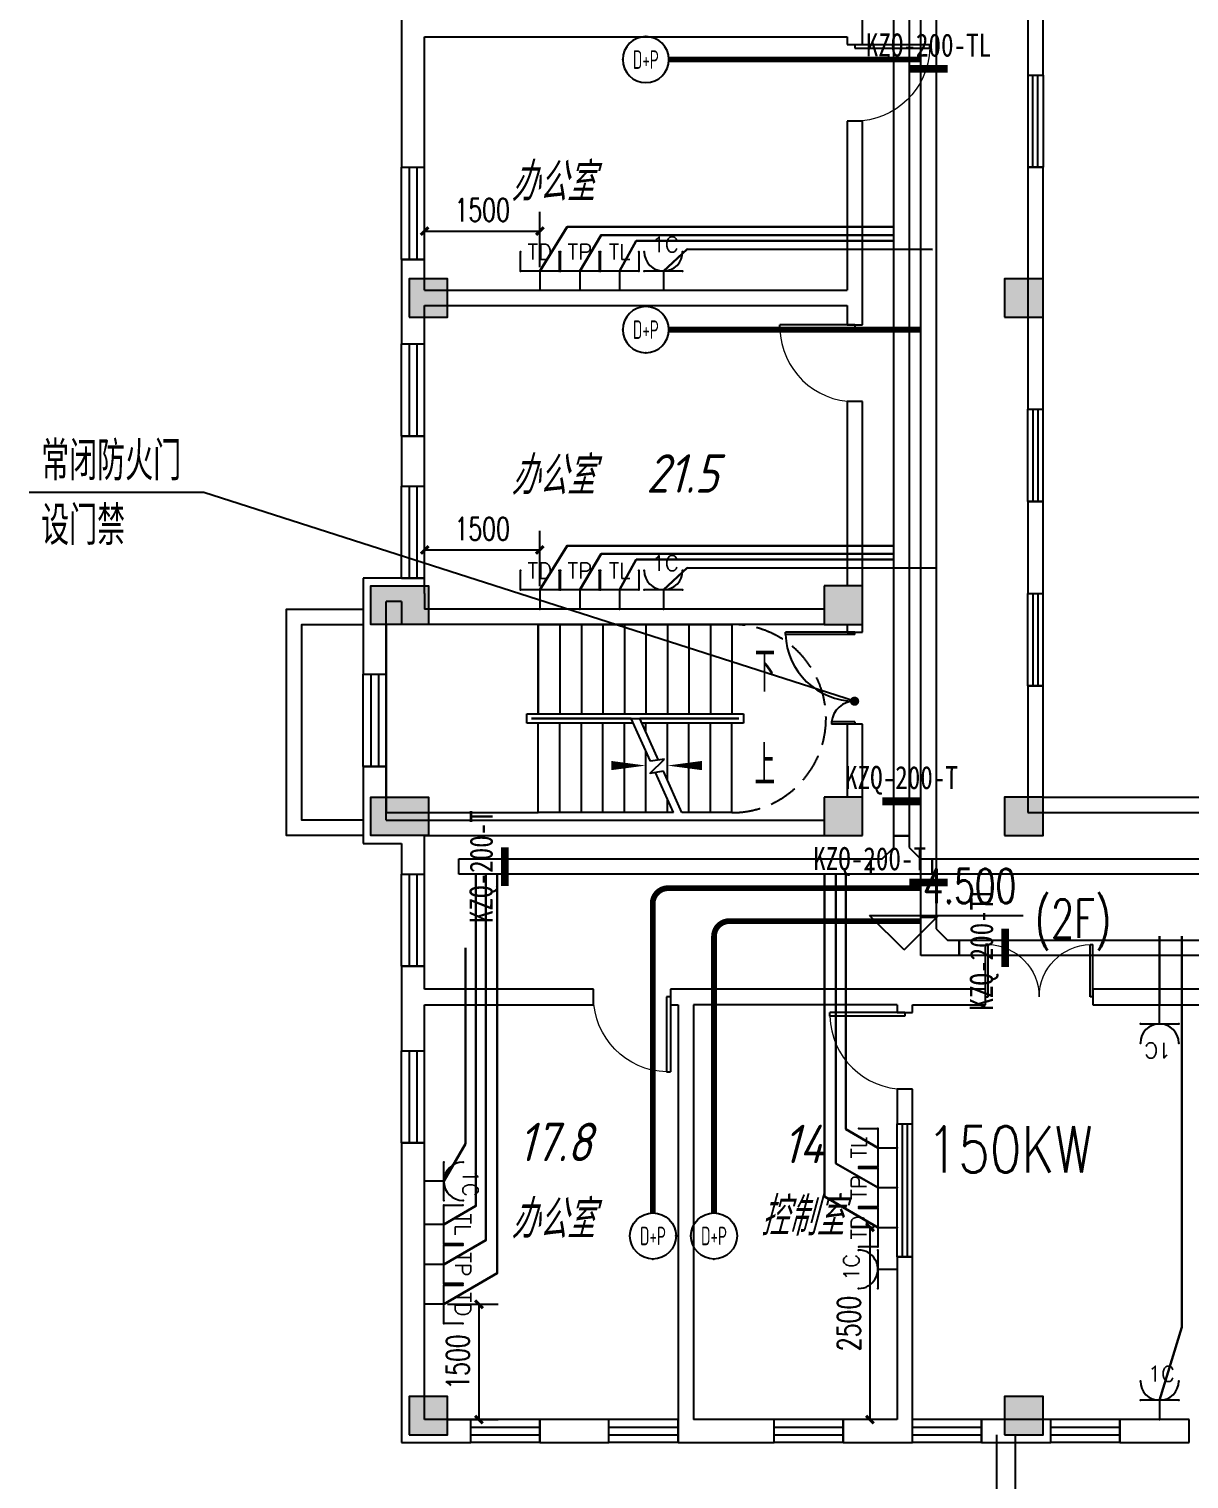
# Model space of a CAD drawing. Extents: x 1398449 to 2142961, y 256969 to 1032940.
# Drawn here: x 1629841 to 1644941, y 693495 to 712369 of the extents above; entities that cross this region are included whole.
import ezdxf
from ezdxf.enums import TextEntityAlignment as Align

# ---------------------------------------------------------------- set-up
doc = ezdxf.new("R2010")
doc.units = 0
doc.header["$LTSCALE"] = 1500
doc.header["$PDSIZE"] = 50
doc.linetypes.add('DASH', pattern=[0.35, 0.25, -0.1])
for name, color, linetype in [('1-建筑底图', 8, 'Continuous'), ('CABLETRAY_PDS', 6, 'Continuous'), ('EQUIP-通讯', 3, 'Continuous'), ('TEL_DIM', 3, 'Continuous'), ('UPS电源插座', 1, 'Continuous'), ('WIRE-综合布线', 5, 'Continuous'), ('光纤点位', 3, 'Continuous'), ('内网桥架', 1, 'Continuous'), ('抗震支吊架', 2, 'Continuous'), ('红机电话', 3, 'Continuous'), ('蓝机电话', 3, 'Continuous')]:
    doc.layers.add(name, color=color, linetype=linetype)
doc.layers.add('D-计算', color=232, linetype='Continuous', plot=False)
doc.layers.add('UPS线路', color=5, linetype='Continuous', lineweight=30)
doc.layers.add('内网线路', color=1, linetype='Continuous', lineweight=30)
doc.styles.add('_TCH_DIM', font='SIMPLEX', dxfattribs={"bigfont": 'GBCBIG'})
doc.styles.add('_TCH_DIM_T3', font='SIMPLEX', dxfattribs={"width": 0.705882, "bigfont": 'GBCBIG'})
doc.styles.add('_TEL_ATTDEF', font='GBENOR', dxfattribs={"width": 0.8, "height": 3, "bigfont": 'GBCBIG'})
doc.styles.add('_TEL_DIM', font='SIMPLEX', dxfattribs={"width": 0.8, "height": 3.5, "bigfont": 'HZTXT'})
doc.styles.add('A_DIM', font='simplex.shx', dxfattribs={"width": 0.7, "bigfont": 'gbcbig.shx'})
doc.styles.add('kzcad', font='', dxfattribs={"width": 0.8})
doc.styles.get("Standard").update_dxf_attribs({"font": 'gbeitc.shx', "bigfont": 'gbcbig.shx'})
doc.styles.get('kzcad').set_extended_font_data('SimSun')
doc.linetypes.add('JIEDI', pattern='A,1.25,-0.25,0.25,-0.25,0.625,["/",Standard,S=0.6,R=0,X=0,Y=-0.3],0.625,-0.25,0.25,-0.25', length=4)
doc.dimstyles.new('_TCH_ARCH&&100', dxfattribs={"dimtxt": 297.5, "dimasz": 100, "dimexe": 250, "dimexo": 300, "dimgap": 126.25, "dimtad": 1, "dimdec": 0, "dimzin": 0, "dimdsep": 46, "dimtxsty": '_TCH_DIM_T3', "dimblk": 'ARCHTICK', "dimcen": 0.09, "dimclrt": 7, "dimazin": 2, "dimtfac": 1, "dimtdec": 0, "dimtix": 1, "dimtmove": 2, "dimatfit": 3, "dimfxl": 1, "dimtolj": 1, "dimtzin": 0, "dimarcsym": 0})

# ---------------------------------------------------------------- blocks, each defined once
blk = doc.blocks.new('$TCHSYS$WIN2D')
for p, q in [((-0.5, 0.5), (0.5, 0.5)), ((-0.5, 0.5), (-0.5, -0.5)), ((0.5, 0.5), (0.5, -0.5)), ((0.5, 0.167), (-0.5, 0.167)), ((0.5, -0.167), (-0.5, -0.167)), ((-0.5, -0.5), (0.5, -0.5))]:
    blk.add_line(p, q)
blk = doc.blocks.new('$DorLib2D$00000225')
at = {"color": 0}
for p, q in [((0.475, -0.001), (0.475, 0.752)), ((0.475, 0.752), (0.5, 0.752)), ((0.5, -0.001), (0.5, 0.752)), ((-0.5, 0), (-0.5, 0.252)), ((-0.475, 0.252), (-0.5, 0.252)), ((-0.475, 0), (-0.475, 0.252)), ((-0.475, 0), (-0.5, 0)), ((0.475, -0.001), (0.5, -0.001))]:
    blk.add_line(p, q, dxfattribs=at)
for centre, radius, start, end in [((0.505, -0.002), 0.755, 92.2493, 179.7238), ((-0.501, 0.003), 0.251, 359.7899, 84.0974)]:
    blk.add_arc(centre, radius, start, end, dxfattribs=at)
blk = doc.blocks.new('$DorLib2D$00000001')
for p, q in [((0.45, 0.975), (0.5, 0.975)), ((0.45, 0), (0.45, 0.975)), ((0.5, 0), (0.5, 0.975)), ((0.5, 0), (0.45, 0))]:
    blk.add_line(p, q)
at = {"lineweight": 13}
blk.add_arc((0.475, 0), 0.975, 91.4693, 180, dxfattribs=at)
blk = doc.blocks.new('$DorLib2D$00000002')
for p, q in [((-0.5, 0), (-0.5, 0.4875)), ((-0.475, 0.4875), (-0.5, 0.4875)), ((-0.475, 0), (-0.475, 0.4875)), ((0.475, 0), (0.475, 0.4875)), ((0.475, 0.4875), (0.5, 0.4875)), ((0.5, 0), (0.5, 0.4875)), ((-0.5, 0), (-0.475, 0)), ((0.5, 0), (0.475, 0))]:
    blk.add_line(p, q)
at = {"lineweight": 13}
for centre, start, end in [((-0.4875, 0), 0, 88.53072), ((0.4875, 0), 91.46928, 180)]:
    blk.add_arc(centre, 0.4875, start, end, dxfattribs=at)
blk = doc.blocks.new('1-二层建筑底图')
at = {"layer": '1-建筑底图'}
h = blk.add_hatch(color=256, dxfattribs=at)
h.dxf.hatch_style = 1
h.paths.add_polyline_path([(1634791, 708619.3), (1635291, 708619.3), (1635291, 709119.3), (1634791, 709119.3)])
h = blk.add_hatch(color=256, dxfattribs=at)
h.dxf.hatch_style = 1
h.paths.add_polyline_path([(1642540.9, 708619.3), (1643040.9, 708619.3), (1643040.9, 709119.3), (1642540.9, 709119.3)])
h = blk.add_hatch(color=256, dxfattribs=at)
h.dxf.hatch_style = 1
h.paths.add_polyline_path([(1635041, 704619.3), (1634291, 704619.3), (1634291, 705119.3), (1635041, 705119.3)])
for points in [[(1640691, 704619.3), (1640691, 705119.3), (1640191, 705119.3), (1640191, 704619.3)], [(1640691, 701869.3), (1640691, 702369.3), (1640191, 702369.3), (1640191, 701869.3)]]:
    blk.add_hatch(color=256, dxfattribs=at).paths.add_polyline_path(points)
h = blk.add_hatch(color=256, dxfattribs=at)
h.dxf.hatch_style = 1
h.paths.add_polyline_path([(1635041, 701869.3), (1634291, 701869.3), (1634291, 702369.3), (1635041, 702369.3)])
h = blk.add_hatch(color=256, dxfattribs=at)
h.dxf.hatch_style = 1
h.paths.add_polyline_path([(1642540.9, 701869.3), (1643040.9, 701869.3), (1643040.9, 702369.3), (1642540.9, 702369.3)])
h = blk.add_hatch(color=256, dxfattribs=at)
h.dxf.hatch_style = 1
h.paths.add_polyline_path([(1634791, 694069.3), (1635291, 694069.3), (1635291, 694569.3), (1634791, 694569.3)])
h = blk.add_hatch(color=256, dxfattribs=at)
h.dxf.hatch_style = 1
h.paths.add_polyline_path([(1642540.9, 694069.3), (1643040.9, 694069.3), (1643040.9, 694569.3), (1642540.9, 694569.3)])
for p, q in [((1640691, 712369.3), (1640691, 714669.3)), ((1634691, 713969.3), (1634691, 712369.3)), ((1642840.9, 712969.3), (1642840.9, 711769.3)), ((1643040.9, 711769.3), (1643040.9, 712969.3)), ((1634691, 712369.3), (1634691, 710569.3)), ((1640691, 712169.3), (1640691, 712369.3)), ((1634991, 710569.3), (1634991, 712269.3)), ((1634991, 712269.3), (1640491, 712269.3)), ((1640491, 712269.3), (1640491, 712169.3)), ((1640491, 712169.3), (1640691, 712169.3)), ((1642840.9, 711769.3), (1643040.9, 711769.3)), ((1640691, 711169.3), (1640491, 711169.3)), ((1640491, 711169.3), (1640491, 708969.3)), ((1640691, 708869.3), (1640691, 711169.3)), ((1634691, 710569.3), (1634991, 710569.3)), ((1643040.9, 710569.3), (1642840.9, 710569.3)), ((1642840.9, 710569.3), (1642840.9, 707419.3)), ((1643040.9, 707419.3), (1643040.9, 710569.3)), ((1634991, 709369.3), (1634691, 709369.3)), ((1634691, 709369.3), (1634691, 708869.3)), ((1634991, 708969.3), (1634991, 709369.3)), ((1634991, 708969.3), (1640491, 708969.3)), ((1634691, 708869.3), (1634691, 708269.3)), ((1634991, 708269.3), (1634991, 708769.3)), ((1634991, 708769.3), (1640491, 708769.3)), ((1640491, 708769.3), (1640491, 708519.3)), ((1640691, 708519.3), (1640691, 708869.3)), ((1640491, 708519.3), (1640691, 708519.3)), ((1634691, 708269.3), (1634991, 708269.3)), ((1640691, 707519.3), (1640491, 707519.3)), ((1640491, 707519.3), (1640491, 705119.3)), ((1640691, 705119.3), (1640691, 707519.3)), ((1642840.9, 707419.3), (1643040.9, 707419.3)), ((1634691, 707069.3), (1634691, 706419.3)), ((1634991, 707069.3), (1634691, 707069.3)), ((1634991, 706419.3), (1634991, 707069.3)), ((1632118.2, 706336.3), (1629841.3, 706336.3)), ((1640587.9, 703619.3), (1632118.2, 706336.3)), ((1634691, 706419.3), (1634991, 706419.3)), ((1643040.9, 706219.3), (1642840.9, 706219.3)), ((1642840.9, 706219.3), (1642840.9, 705019.3)), ((1643040.9, 705019.3), (1643040.9, 706219.3)), ((1634691, 705219.3), (1634191, 705219.3)), ((1634191, 705219.3), (1634191, 703969.3)), ((1634991, 705219.3), (1634691, 705219.3)), ((1634991, 705019.3), (1634991, 705219.3)), ((1634991, 705019.3), (1634991, 704819.3)), ((1640691, 705119.3), (1640191, 705119.3)), ((1640191, 705119.3), (1640191, 704619.3)), ((1640691, 704619.3), (1640691, 705119.3)), ((1642840.9, 705019.3), (1643040.9, 705019.3)), ((1634691, 704919.3), (1634491, 704919.3)), ((1634491, 703969.3), (1634491, 704919.3)), ((1634691, 704919.3), (1634691, 704619.3)), ((1640191, 704819.3), (1634991, 704819.3)), ((1636471, 704619.3), (1634491, 704619.3)), ((1634491, 704619.3), (1634491, 702169.3)), ((1640191, 704619.3), (1634691, 704619.3)), ((1636471, 704619.3), (1638991, 704619.3)), ((1636471, 704619.3), (1636471, 703454.3)), ((1636471, 703454.3), (1636471, 704619.3)), ((1636751, 704619.3), (1636751, 703454.3)), ((1637031, 704619.3), (1637031, 703454.3)), ((1637311, 704619.3), (1637311, 703454.3)), ((1637591, 704619.3), (1637591, 703454.3)), ((1637871, 704619.3), (1637871, 703454.3)), ((1638151, 704619.3), (1638151, 703454.3)), ((1638431, 704619.3), (1638431, 703454.3)), ((1638711, 704619.3), (1638711, 703454.3)), ((1638991, 704619.3), (1638991, 703454.3)), ((1640191, 704619.3), (1640691, 704619.3)), ((1640491, 704619.3), (1640491, 704519.3)), ((1640691, 704519.3), (1640691, 704619.3)), ((1640491, 704519.3), (1640691, 704519.3)), ((1634191, 703969.3), (1634491, 703969.3)), ((1643040.9, 703819.3), (1642840.9, 703819.3)), ((1642840.9, 703819.3), (1642840.9, 702169.3)), ((1643040.9, 702369.3), (1643040.9, 703819.3)), ((1636321, 703334.3), (1636321, 703454.3)), ((1636321, 703454.3), (1639141, 703454.3)), ((1639141, 703454.3), (1639141, 703334.3)), ((1637708.6, 703334.3), (1636321, 703334.3)), ((1637681.8, 703394.3), (1636381, 703394.3)), ((1636381, 703394.3), (1636381, 703394.3)), ((1636381, 703394.3), (1637681.8, 703394.3)), ((1637681.8, 703394.3), (1636471, 703394.3)), ((1636471, 703394.3), (1638991, 703394.3)), ((1636471, 702169.3), (1636471, 703334.3)), ((1636471, 702169.3), (1636471, 703334.3)), ((1636751, 702169.3), (1636751, 703334.3)), ((1637031, 702169.3), (1637031, 703334.3)), ((1637311, 702169.3), (1637311, 703334.3)), ((1637591, 702169.3), (1637591, 703334.3)), ((1637931.3, 702837.4), (1637681.8, 703394.3)), ((1638991, 703394.3), (1637791.3, 703394.3)), ((1638033.5, 702853.8), (1637791.3, 703394.3)), ((1639081, 703394.3), (1637791.3, 703394.3)), ((1637791.3, 703394.3), (1639081, 703394.3)), ((1639141, 703334.3), (1637818.2, 703334.3)), ((1637871, 703216.6), (1637871, 703334.3)), ((1638151, 702591.6), (1638151, 703334.3)), ((1638431, 702169.3), (1638431, 703334.3)), ((1638711, 702169.3), (1638711, 703334.3)), ((1638991, 703394.3), (1638991, 703394.3)), ((1638991, 702169.3), (1638991, 703334.3)), ((1639081, 703394.3), (1639081, 703394.3)), ((1640691, 703319.3), (1640491, 703319.3)), ((1640491, 703319.3), (1640491, 702369.3)), ((1640691, 702369.3), (1640691, 703319.3)), ((1637871, 702169.3), (1637871, 702972)), ((1634491, 702769.3), (1634191, 702769.3)), ((1634191, 702769.3), (1634191, 701769.3)), ((1634491, 702069.3), (1634491, 702769.3)), ((1637922.6, 702679.7), (1638115.7, 702867)), ((1638098.8, 702708.1), (1637922.6, 702679.7)), ((1638115.7, 702867), (1637931.3, 702837.4)), ((1638230.6, 702169.3), (1637996.6, 702691.6)), ((1638340.2, 702169.3), (1638098.8, 702708.1)), ((1638151, 702169.3), (1638151, 702347.1)), ((1640691, 702369.3), (1640191, 702369.3)), ((1640191, 702369.3), (1640191, 701869.3)), ((1640691, 701869.3), (1640691, 702369.3)), ((1643040.9, 702369.3), (1649841, 702369.3)), ((1634491, 702169.3), (1636471, 702169.3)), ((1638230.6, 702169.3), (1636471, 702169.3)), ((1638991, 702169.3), (1638340.2, 702169.3)), ((1642840.9, 702169.3), (1650041, 702169.3)), ((1634491, 702069.3), (1634891, 702069.3)), ((1634891, 702069.3), (1640191, 702069.3)), ((1634191, 701769.3), (1634691, 701769.3)), ((1634691, 701769.3), (1634691, 701369.3)), ((1634991, 701869.3), (1640191, 701869.3)), ((1634991, 701369.3), (1634991, 701869.3)), ((1640191, 701869.3), (1640691, 701869.3)), ((1634691, 701369.3), (1634991, 701369.3)), ((1641232.3, 700382), (1640782.3, 700832)), ((1640782.3, 700832), (1642782.8, 700832)), ((1641232.3, 700382), (1641682.3, 700832)), ((1634991, 700169.3), (1634691, 700169.3)), ((1634691, 700169.3), (1634691, 699769.3)), ((1634991, 699869.3), (1634991, 700169.3)), ((1637191, 699869.3), (1634991, 699869.3)), ((1637191, 699669.3), (1637191, 699869.3)), ((1638391, 699869.3), (1638191, 699869.3)), ((1638191, 699869.3), (1638191, 699669.3)), ((1641241, 699869.3), (1638391, 699869.3)), ((1642291, 699869.3), (1641241, 699869.3)), ((1642291, 699669.3), (1642291, 699869.3)), ((1657891, 699869.3), (1643691, 699869.3)), ((1643691, 699869.3), (1643691, 699669.3)), ((1634691, 699769.3), (1634691, 699069.3)), ((1634991, 699669.3), (1637191, 699669.3)), ((1634991, 699069.3), (1634991, 699669.3)), ((1638191, 699669.3), (1638291, 699669.3)), ((1638291, 699669.3), (1638291, 694269.3)), ((1641141, 699669.3), (1638491, 699669.3)), ((1638491, 699669.3), (1638491, 694269.3)), ((1641141, 699669.3), (1641141, 699569.3)), ((1641341, 699669.3), (1642291, 699669.3)), ((1641341, 699569.3), (1641341, 699669.3)), ((1643691, 699669.3), (1657891, 699669.3)), ((1641141, 699569.3), (1641341, 699569.3)), ((1634691, 699069.3), (1634991, 699069.3)), ((1641141, 698569.3), (1641141, 698119.3)), ((1641341, 698569.3), (1641141, 698569.3)), ((1641341, 698119.3), (1641341, 698569.3)), ((1641141, 698119.3), (1641341, 698119.3)), ((1634991, 697869.3), (1634691, 697869.3)), ((1634691, 697869.3), (1634691, 693969.3)), ((1634991, 694269.3), (1634991, 697869.3)), ((1641341, 696388.1), (1641141, 696388.1)), ((1641141, 696388.1), (1641141, 694269.3)), ((1641341, 694269.3), (1641341, 696388.1)), ((1635591, 694269.3), (1634991, 694269.3)), ((1635591, 693969.3), (1635591, 694269.3)), ((1637391, 694269.3), (1636491, 694269.3)), ((1636491, 694269.3), (1636491, 693969.3)), ((1637391, 693969.3), (1637391, 694269.3)), ((1638291, 694269.3), (1638291, 693969.3)), ((1639541, 694269.3), (1638491, 694269.3)), ((1639541, 693969.3), (1639541, 694269.3)), ((1641141, 694269.3), (1640441, 694269.3)), ((1640441, 694269.3), (1640441, 693969.3)), ((1641341, 693969.3), (1641341, 694269.3)), ((1643141, 694269.3), (1642241, 694269.3)), ((1642241, 694269.3), (1642241, 693969.3)), ((1643141, 693969.3), (1643141, 694269.3)), ((1644941, 694269.3), (1644041, 694269.3)), ((1644041, 694269.3), (1644041, 693969.3)), ((1644941, 693969.3), (1644941, 694269.3)), ((1634691, 693969.3), (1635591, 693969.3)), ((1636491, 693969.3), (1637391, 693969.3)), ((1638291, 693969.3), (1638391, 693969.3)), ((1638391, 693969.3), (1639541, 693969.3)), ((1640441, 693969.3), (1641241, 693969.3)), ((1641241, 693969.3), (1641341, 693969.3)), ((1642241, 693969.3), (1643141, 693969.3)), ((1644041, 693969.3), (1644941, 693969.3))]:
    blk.add_line(p, q, dxfattribs=at)
for points in [[(1634791, 708619.3), (1635291, 708619.3), (1635291, 709119.3), (1634791, 709119.3)], [(1642540.9, 708619.3), (1643040.9, 708619.3), (1643040.9, 709119.3), (1642540.9, 709119.3)], [(1635041, 704619.3), (1634291, 704619.3), (1634291, 705119.3), (1635041, 705119.3)], [(1635041, 701869.3), (1634291, 701869.3), (1634291, 702369.3), (1635041, 702369.3)], [(1642540.9, 701869.3), (1643040.9, 701869.3), (1643040.9, 702369.3), (1642540.9, 702369.3)], [(1634791, 694069.3), (1635291, 694069.3), (1635291, 694569.3), (1634791, 694569.3)], [(1642540.9, 694069.3), (1643040.9, 694069.3), (1643040.9, 694569.3), (1642540.9, 694569.3)]]:
    blk.add_lwpolyline(points, close=True, dxfattribs=at)
for points in [[(1634191, 701869.3), (1633191, 701869.3), (1633191, 704819.3), (1634191, 704819.3)], [(1634191, 702069.3), (1633391, 702069.3), (1633391, 704619.3), (1634191, 704619.3)], [(1650440.9, 694069.3), (1650440.9, 692069.3), (1642440.9, 692069.3), (1642440.9, 694069.3)], [(1650200.9, 694069.3), (1650200.9, 692309.3), (1642680.9, 692309.3), (1642680.9, 694069.3)]]:
    blk.add_lwpolyline(points, dxfattribs=at)
for points in [[(1639131, 704006.8, 0, 0, 0), (1635481, 704006.8, 0, 0, 0), (1635481, 702781.8, 0, 0, 0), (1637871, 702781.8, 0, 120, 0), (1637421, 702781.8, 0, 0, 0)], [(1639131, 702781.8, 0, 0, 0), (1638151, 702781.8, 0, 120, 0), (1638601, 702781.8, 0, 0, 0)]]:
    blk.add_lwpolyline(points, format="xyseb", dxfattribs=at)
at = {"layer": '1-建筑底图', "const_width": 60}
blk.add_lwpolyline([(1640616.5, 703610.2, 1), (1640559.3, 703628.5, 1)], format="xyb", close=True, dxfattribs=at)
at = {"layer": '1-建筑底图', "linetype": 'DASH'}
blk.add_arc((1638991, 703394.3), 1225, 270, 90, dxfattribs=at)
at = {"layer": '1-建筑底图'}
for name, p, xscale, yscale, zscale, rotation in [('$DorLib2D$00000001', (1640591, 711669.3), -1000, 1000, 199.9999999867287, 270), ('$TCHSYS$WIN2D', (1642940.9, 711169.3), -1200, 200.0000000006985, -1200, 90), ('$TCHSYS$WIN2D', (1634841, 709969.3), 1200, 300, 1200, 89.9999999902464), ('$DorLib2D$00000001', (1640591, 708019.3), 1000, 1000, 1000, 90), ('$TCHSYS$WIN2D', (1634841, 707669.3), 1200, 300, -1200, 89.99999998868496), ('$TCHSYS$WIN2D', (1642940.9, 706819.3), 1200, 200.0000000006985, 1200, 90), ('$TCHSYS$WIN2D', (1634841, 705819.3), 1200, 300, -1200, 89.99999998868496), ('$TCHSYS$WIN2D', (1642940.9, 704419.3), 1200, 200.0000000006985, 1200, 90), ('$DorLib2D$00000225', (1640591, 703919.3), 1200, 1200, 200.0000000006985, 90), ('$TCHSYS$WIN2D', (1634341, 703369.3), 1200, 300, -1200, 90.00000001185964), ('$TCHSYS$WIN2D', (1634841, 700769.3), 1200, 300.0000000000001, -1200, 90.00000000708852), ('$DorLib2D$00000002', (1642991, 699769.3), -1400, 1400, 199.9999999931024, 3.099944301254709e-08), ('$DorLib2D$00000001', (1637691, 699769.3), -1000, 1000, -1000, 180.0000000310046), ('$DorLib2D$00000001', (1641241, 699069.3), 1000, 1000, -1000, 90.00000002802032), ('$TCHSYS$WIN2D', (1634841, 698469.3), 1200, 300, -1200, 90.00000000708697), ('$TCHSYS$WIN2D', (1641241, 697253.7), 1731.204470489407, 200.000000001397, -1731.204470489407, 90.00000002802032), ('$TCHSYS$WIN2D', (1636041, 694119.3), 900, 300, -900, 180), ('$TCHSYS$WIN2D', (1637841, 694119.3), 900, 300, -900, 180), ('$TCHSYS$WIN2D', (1639991, 694119.3), 900, 300, -900, 180), ('$TCHSYS$WIN2D', (1641791, 694119.3), 900, 300, -900, 180), ('$TCHSYS$WIN2D', (1643591, 694119.3), 900, 300, -900, 180)]:
    blk.add_blockref(name, p, dxfattribs=dict(at, xscale=xscale, yscale=yscale, zscale=zscale, rotation=rotation))
for s, p in [('办公室', (1636116.9, 710128.5)), ('办公室', (1636116.9, 706306.4)), ('21.5', (1637875.2, 706333.7)), ('17.8', (1636207.9, 697632.4)), ('14', (1639652.5, 697606.4)), ('控制室', (1639365.2, 696663.4)), ('办公室', (1636116.9, 696627.4))]:
    blk.add_text(s, height=500, dxfattribs=at).set_placement(p)
at = {"layer": '1-建筑底图', "style": '_TCH_DIM'}
for s, p in [('常闭防火门', (1629998.8, 706493.8)), ('设门禁', (1629998.8, 705653.8))]:
    blk.add_text(s, height=506.38, dxfattribs=at).set_placement(p)
at = {"layer": '1-建筑底图'}
for s, height, style, width, p in [('下', 525, 'A_DIM', 0.7, (1639288.5, 703744.3)), ('上', 525, 'A_DIM', 0.7, (1639288.5, 702519.3)), ('4.500', 446.25, '_TCH_DIM', 0.705882, (1641477.8, 700989.5)), ('(2F)', 500, '_TCH_DIM', 0.705882, (1642932.8, 700539.5))]:
    blk.add_text(s, height=height, dxfattribs=dict(at, style=style, width=width)).set_placement(p)
blk = doc.blocks.new('$equip_U$00000080(win7-PC-hzk)')
blk.add_circle((0, 0.5), 0.5)
for p in [(0, 0.999), (-0.5, 0.5), (0.5, 0.5)]:
    blk.add_point(p)
at = {"color": 7, "style": '_TEL_DIM', "width": 0.7}
blk.add_attdef('$TEXT$', text='', height=0.4, dxfattribs=at).set_placement((0, 0.5), align=Align.MIDDLE_CENTER)
at = {"color": 7, "style": '_TEL_DIM', "flags": 1}
for tag in ['A', 'REMARK']:
    blk.add_attdef(tag, text='', height=0.00002, dxfattribs=at).set_placement((0, 0), align=Align.MIDDLE_CENTER)
blk = doc.blocks.new('$equip_U$00000080(CLOUBAN)')
blk.add_circle((0, 0.5), 0.5)
for p in [(0, 0.999), (-0.5, 0.5), (0.5, 0.5)]:
    blk.add_point(p)
at = {"color": 7, "style": '_TEL_DIM', "width": 0.7}
blk.add_attdef('$TEXT$', text='', height=0.4, dxfattribs=at).set_placement((0, 0.5), align=Align.MIDDLE_CENTER)
at = {"color": 7, "style": '_TEL_DIM', "flags": 1}
for tag in ['A', 'REMARK']:
    blk.add_attdef(tag, text='', height=0.00002, dxfattribs=at).set_placement((0, 0), align=Align.MIDDLE_CENTER)
blk = doc.blocks.new('$equip$00001867')
for p, q in [((-0.5, 0.499), (-0.5, 0.999)), ((0.5, 0.999), (0.5, 0.499)), ((0.5, 0.499), (-0.5, 0.499)), ((0, 0.5), (0, 0))]:
    blk.add_line(p, q)
for p in [(-0.5, 0.999), (0.5, 0.999), (-0.5, 0.499), (0.5, 0.499), (0, 0)]:
    blk.add_point(p)
at = {"color": 7, "style": '_TEL_DIM'}
blk.add_attdef('$TEXT$', text='', height=0.4, dxfattribs=at).set_placement((0, 0.999), align=Align.MIDDLE_CENTER)
at = {"color": 7, "style": '_TEL_DIM', "flags": 1}
blk.add_attdef('A', text='', height=0.00002, dxfattribs=at).set_placement((0, 0), align=Align.MIDDLE_CENTER)
blk = doc.blocks.new('$equip$00002670')
for p, q in [((-0.5, 0.499), (-0.5, 0.999)), ((0.5, 0.999), (0.5, 0.499)), ((0.5, 0.499), (-0.5, 0.499)), ((0, 0.5), (0, 0))]:
    blk.add_line(p, q)
for p in [(-0.5, 0.999), (0.5, 0.999), (-0.5, 0.499), (0.5, 0.499), (0, 0)]:
    blk.add_point(p)
at = {"color": 7, "style": '_TEL_DIM'}
blk.add_attdef('$TEXT$', text='', height=0.4, dxfattribs=at).set_placement((0, 0.999), align=Align.MIDDLE_CENTER)
at = {"color": 7, "style": '_TEL_DIM', "flags": 1}
blk.add_attdef('A', text='', height=0.000025, dxfattribs=at).set_placement((0, 0), align=Align.MIDDLE_CENTER)
blk = doc.blocks.new('$equip$00002166')
for p, q in [((0.5, 0.5), (-0.5, 0.5)), ((0, 0.5), (0, 0))]:
    blk.add_line(p, q)
blk.add_arc((0, 1), 0.5, 180, 0)
for p in [(-0.5, 1), (0.5, 1), (-0.5, 0.5), (0.5, 0.5), (0, 0)]:
    blk.add_point(p)
at = {"color": 7, "style": '_TEL_DIM'}
blk.add_attdef('$TEXT$', text='', height=0.4, dxfattribs=at).set_placement((0.049, 1.191), align=Align.MIDDLE_CENTER)
at = {"color": 7, "style": '_TEL_DIM', "flags": 1}
blk.add_attdef('A', text='', height=0.00002, dxfattribs=at).set_placement((0, 0), align=Align.MIDDLE_CENTER)
blk = doc.blocks.new('_ArchTick')
at = {"color": 0, "linetype": 'ByBlock', "const_width": 0.4}
blk.add_lwpolyline([(-0.5, -0.5), (0.5, 0.5)], dxfattribs=at)
blk = doc.blocks.new('*D1188')
at = {"layer": 'Defpoints', "color": 0, "transparency": 16777216}
for p in [(1636491, 705589), (1634991, 704819), (1636491, 704819)]:
    blk.add_point(p, dxfattribs=at)
at = {"layer": 'TEL_DIM', "color": 0, "lineweight": -2, "transparency": 16777216}
for p, q in [((1634991, 705119), (1634991, 705839)), ((1636491, 705119), (1636491, 705839)), ((1634991, 705589), (1636491, 705589))]:
    blk.add_line(p, q, dxfattribs=at)
at = {"layer": 'TEL_DIM', "color": 0, "lineweight": -2, "transparency": 16777216, "xscale": 100, "yscale": 100, "zscale": 100, "rotation": 180}
blk.add_blockref('_ArchTick', (1634991, 705589), dxfattribs=at)
at = {"layer": 'TEL_DIM', "color": 0, "lineweight": -2, "transparency": 16777216, "xscale": 100, "yscale": 100, "zscale": 100}
blk.add_blockref('_ArchTick', (1636491, 705589), dxfattribs=at)
at = {"layer": 'TEL_DIM', "color": 7, "transparency": 16777216, "insert": (1635741, 705864), "char_height": 297.5, "attachment_point": 5, "style": '_TCH_DIM_T3'}
blk.add_mtext('\\A1;1500', dxfattribs=at)
blk = doc.blocks.new('*D1189')
at = {"layer": 'Defpoints', "color": 0, "transparency": 16777216}
for p in [(1636491, 709739), (1634991, 708969), (1636491, 708969)]:
    blk.add_point(p, dxfattribs=at)
at = {"layer": 'TEL_DIM', "color": 0, "lineweight": -2, "transparency": 16777216}
for p, q in [((1634991, 709269), (1634991, 709989)), ((1636491, 709269), (1636491, 709989)), ((1634991, 709739), (1636491, 709739))]:
    blk.add_line(p, q, dxfattribs=at)
at = {"layer": 'TEL_DIM', "color": 0, "lineweight": -2, "transparency": 16777216, "xscale": 100, "yscale": 100, "zscale": 100, "rotation": 180}
blk.add_blockref('_ArchTick', (1634991, 709739), dxfattribs=at)
at = {"layer": 'TEL_DIM', "color": 0, "lineweight": -2, "transparency": 16777216, "xscale": 100, "yscale": 100, "zscale": 100}
blk.add_blockref('_ArchTick', (1636491, 709739), dxfattribs=at)
at = {"layer": 'TEL_DIM', "color": 7, "transparency": 16777216, "insert": (1635741, 710014), "char_height": 297.5, "attachment_point": 5, "style": '_TCH_DIM_T3'}
blk.add_mtext('\\A1;1500', dxfattribs=at)
blk = doc.blocks.new('*D1196')
at = {"layer": 'Defpoints', "color": 0, "transparency": 16777216}
for p in [(1640789, 696769), (1641141, 696769), (1641141, 694269)]:
    blk.add_point(p, dxfattribs=at)
at = {"layer": 'TEL_DIM', "color": 0, "lineweight": -2, "transparency": 16777216}
for p, q in [((1640841, 696769), (1640539, 696769)), ((1640789, 694269), (1640789, 696769)), ((1640841, 694269), (1640539, 694269))]:
    blk.add_line(p, q, dxfattribs=at)
at = {"layer": 'TEL_DIM', "color": 0, "lineweight": -2, "transparency": 16777216, "xscale": 100, "yscale": 100, "zscale": 100}
for p, rotation in [((1640789, 696769), 90), ((1640789, 694269), 270)]:
    blk.add_blockref('_ArchTick', p, dxfattribs=dict(at, rotation=rotation))
at = {"layer": 'TEL_DIM', "color": 7, "transparency": 16777216, "insert": (1640514, 695519), "char_height": 297.5, "attachment_point": 5, "rotation": 90, "style": '_TCH_DIM_T3'}
blk.add_mtext('\\A1;2500', dxfattribs=at)
blk = doc.blocks.new('*D1197')
at = {"layer": 'Defpoints', "color": 0, "transparency": 16777216}
for p in [(1634991, 695769), (1635699, 695769), (1634991, 694269)]:
    blk.add_point(p, dxfattribs=at)
at = {"layer": 'TEL_DIM', "color": 0, "lineweight": -2, "transparency": 16777216}
for p, q in [((1635291, 695769), (1635949, 695769)), ((1635699, 694269), (1635699, 695769)), ((1635291, 694269), (1635949, 694269))]:
    blk.add_line(p, q, dxfattribs=at)
at = {"layer": 'TEL_DIM', "color": 0, "lineweight": -2, "transparency": 16777216, "xscale": 100, "yscale": 100, "zscale": 100}
for p, rotation in [((1635699, 695769), 90), ((1635699, 694269), 270)]:
    blk.add_blockref('_ArchTick', p, dxfattribs=dict(at, rotation=rotation))
at = {"layer": 'TEL_DIM', "color": 7, "transparency": 16777216, "insert": (1635424, 695019), "char_height": 297.5, "attachment_point": 5, "rotation": 90, "style": '_TCH_DIM_T3'}
blk.add_mtext('\\A1;1500', dxfattribs=at)

msp = doc.modelspace()

# ---------------------------------------------------------------- linework, layer by layer
at = {"layer": 'CABLETRAY_PDS'}
for p, q in [((1641449.5, 700502.8), (1641449.5, 722892.6)), ((1641649.5, 722892.6), (1641649.5, 700658)), ((1641449.5, 700308), (1641449.5, 700808)), ((1641449.5, 700808), (1641649.5, 700808)), ((1641649.5, 700808), (1641649.5, 700658)), ((1641649.5, 700658), (1641799.5, 700508)), ((1641799.5, 700508), (1641949.5, 700508)), ((1641949.5, 700508), (1641949.5, 700308)), ((1641949.5, 700308), (1641949.5, 700508)), ((1641949.5, 700508), (1647855.8, 700508)), ((1641949.5, 700308), (1641449.5, 700308)), ((1647855.8, 700308), (1641949.5, 700308))]:
    msp.add_line(p, q, dxfattribs=at)
at = {"layer": 'UPS线路', "lineweight": 30}
for points in [[(1638100, 709219.3), (1638410.2, 709504.2), (1641604.1, 709497.9)], [(1638100, 705069.3), (1638410.2, 705354.2), (1641664.9, 705350.9)], [(1644557.9, 699669.3), (1644557.9, 700563)], [(1644557.9, 694519.3), (1644848.2, 695471.6), (1644848.2, 700561)], [(1635241, 697370.7), (1635522.6, 697859.7), (1635522.6, 700409.7)]]:
    msp.add_lwpolyline(points, dxfattribs=at)
at = {"layer": 'WIRE-综合布线', "linetype": 'Continuous', "const_width": 75}
for points in [[(1641449.5, 711970.8), (1638170.7, 711970.8)], [(1641449.5, 708455.9), (1638170.7, 708455.9)]]:
    msp.add_lwpolyline(points, dxfattribs=at)
for points in [[(1637960.2, 696958.6), (1637960.2, 700985.6, -0.4142136), (1638160.2, 701185.6), (1641449.5, 701185.6)], [(1638758.2, 696958.6), (1638758.2, 700556.9, -0.4142136), (1638958.2, 700756.9), (1641449.5, 700756.9)]]:
    msp.add_lwpolyline(points, format="xyb", dxfattribs=at)
at = {"layer": '内网桥架'}
for p, q in [((1641097.9, 701866.2), (1641097.9, 724114.8)), ((1641297.9, 724114.8), (1641297.9, 701866.2)), ((1641097.9, 701716.2), (1641097.9, 701866.2)), ((1641097.9, 701866.2), (1641297.9, 701866.2)), ((1641297.9, 701866.2), (1641097.9, 701866.2)), ((1641297.9, 701866.2), (1641297.9, 701716.2)), ((1635436.7, 701366.2), (1635436.7, 701566.2)), ((1635436.7, 701566.2), (1640797.9, 701566.2)), ((1640797.9, 701566.2), (1640797.9, 701366.2)), ((1640797.9, 701366.2), (1640797.9, 701566.2)), ((1640797.9, 701566.2), (1640947.9, 701566.2)), ((1640947.9, 701566.2), (1641097.9, 701716.2)), ((1641297.9, 701716.2), (1641447.9, 701566.2)), ((1641447.9, 701566.2), (1641597.9, 701566.2)), ((1641597.9, 701366.2), (1641597.9, 701566.2)), ((1641597.9, 701566.2), (1651068.2, 701566.2)), ((1641597.9, 701566.2), (1641597.9, 701366.2)), ((1640797.9, 701366.2), (1635436.7, 701366.2)), ((1641597.9, 701366.2), (1640797.9, 701366.2)), ((1651068.2, 701366.2), (1641597.9, 701366.2))]:
    msp.add_line(p, q, dxfattribs=at)
at = {"layer": '内网线路'}
for points in [[(1636491, 709218.8), (1636846.5, 709794), (1641097.9, 709794)], [(1637011, 709219.1), (1637287.1, 709686.4), (1641097.9, 709686.4)], [(1637529.3, 709218.8), (1637744.9, 709612.9), (1641097.9, 709612.9)], [(1636491, 705068.8), (1636846.5, 705644), (1641097.9, 705644)], [(1637011, 705069.1), (1637287.1, 705536.4), (1641097.9, 705536.4)], [(1637529.3, 705068.8), (1637744.9, 705462.9), (1641097.9, 705462.9)], [(1635240.5, 696807.6), (1635658.4, 697050.7), (1635658.4, 701366.2)], [(1635240.5, 696289.3), (1635789.4, 696603.6), (1635789.4, 701366.2)], [(1635240.5, 695769.3), (1635937, 696173.7), (1635937, 701366.2)], [(1640891.5, 696769.3), (1640194.9, 697173.7), (1640194.9, 701366.2)], [(1640891.5, 697289.3), (1640342.6, 697603.6), (1640342.6, 701366.2)], [(1640891.5, 697807.6), (1640473.6, 698050.7), (1640473.6, 701366.2)]]:
    msp.add_lwpolyline(points, dxfattribs=at)
at = {"layer": '抗震支吊架', "color": 2, "const_width": 100}
for points in [[(1641299.5, 711850.3), (1641799.5, 711850.3)], [(1641299.5, 701258), (1641799.5, 701258)], [(1642549.5, 700158), (1642549.5, 700658)]]:
    msp.add_lwpolyline(points, dxfattribs=at)
at = {"layer": '抗震支吊架', "color": 5, "const_width": 100}
for points in [[(1640947.9, 702316.2), (1641447.9, 702316.2)], [(1636036.7, 701216.2), (1636036.7, 701716.2)]]:
    msp.add_lwpolyline(points, dxfattribs=at)

# ---------------------------------------------------------------- block references
at = {"layer": '1-建筑底图', "linetype": 'JIEDI'}
msp.add_blockref('1-二层建筑底图', (0, 0), dxfattribs=at)
at = {"layer": 'EQUIP-通讯', "linetype": 'JIEDI'}
ref = msp.add_blockref('$equip_U$00000080(win7-PC-hzk)', (1637871, 711671.1), dxfattribs=dict(at, xscale=-600, yscale=600, zscale=600))
ref.add_attrib('$TEXT$', 'D+P', dxfattribs={"layer": '0', "color": 7, "height": 240, "style": '_TEL_ATTDEF', "width": 0.7}).set_placement((1637871, 711970.8), align=Align.MIDDLE_CENTER)
ref = msp.add_blockref('$equip_U$00000080(win7-PC-hzk)', (1637871, 708755.6), dxfattribs=dict(at, xscale=-600, yscale=600, zscale=600, rotation=180))
ref.add_attrib('$TEXT$', 'D+P', dxfattribs={"layer": '0', "color": 7, "height": 240, "style": '_TEL_ATTDEF', "width": 0.7}).set_placement((1637871, 708455.9), align=Align.MIDDLE_CENTER)
ref = msp.add_blockref('$equip_U$00000080(CLOUBAN)', (1637663.6, 696658.9), dxfattribs=dict(at, xscale=600, yscale=600, zscale=600, rotation=270))
ref.add_attrib('$TEXT$', 'D+P', dxfattribs={"layer": '0', "color": 7, "height": 240, "style": '_TEL_ATTDEF', "width": 0.7}).set_placement((1637963.3, 696658.9), align=Align.MIDDLE_CENTER)
ref = msp.add_blockref('$equip_U$00000080(CLOUBAN)', (1639057.9, 696658.9), dxfattribs=dict(at, xscale=600, yscale=600, zscale=600, rotation=90))
ref.add_attrib('$TEXT$', 'D+P', dxfattribs={"layer": '0', "color": 7, "height": 240, "style": '_TEL_ATTDEF', "width": 0.7}).set_placement((1638758.2, 696658.9), align=Align.MIDDLE_CENTER)
at = {"layer": 'UPS电源插座', "xscale": 500, "yscale": 500, "zscale": 500}
for p in [(1638100, 708969.3), (1638100, 704819.3), (1644557.9, 694269.3)]:
    msp.add_blockref('$equip$00002166', p, dxfattribs=at).add_auto_attribs({'$TEXT$': '1C'})
for p, rotation in [((1644557.9, 699669.3), 180.0000000309972), ((1634991, 697370.7), 270.0000000309972), ((1641141, 696225.2), 90.00000006200426)]:
    msp.add_blockref('$equip$00002166', p, dxfattribs=dict(at, rotation=rotation)).add_auto_attribs({'$TEXT$': '1C'})
at = {"layer": '光纤点位', "xscale": 500, "yscale": 500, "zscale": 500}
for p in [(1636491, 708969.3), (1636491, 704819.3)]:
    msp.add_blockref('$equip$00002670', p, dxfattribs=at).add_auto_attribs({'$TEXT$': 'TD'})
for p, rotation in [((1641141, 696769.3), 90), ((1634991, 695769.3), 270)]:
    msp.add_blockref('$equip$00002670', p, dxfattribs=dict(at, rotation=rotation)).add_auto_attribs({'$TEXT$': 'TD'})
at = {"layer": '红机电话', "xscale": 500, "yscale": 500, "zscale": 500}
for p in [(1637011, 708969.3), (1637011, 704819.3)]:
    msp.add_blockref('$equip$00001867', p, dxfattribs=at).add_auto_attribs({'$TEXT$': 'TP'})
for p, rotation in [((1641141, 697289.3), 90), ((1634991, 696289.3), 270)]:
    msp.add_blockref('$equip$00001867', p, dxfattribs=dict(at, rotation=rotation)).add_auto_attribs({'$TEXT$': 'TP'})
at = {"layer": '蓝机电话', "xscale": 500, "yscale": 500, "zscale": 500}
for p in [(1637529.3, 708969.3), (1637529.3, 704819.3)]:
    msp.add_blockref('$equip$00001867', p, dxfattribs=at).add_auto_attribs({'$TEXT$': 'TL'})
for p, rotation in [((1641141, 697807.6), 90), ((1634991, 696807.6), 270)]:
    msp.add_blockref('$equip$00001867', p, dxfattribs=dict(at, rotation=rotation)).add_auto_attribs({'$TEXT$': 'TL'})

# ---------------------------------------------------------------- texts
at = {"layer": 'D-计算', "style": '_TEL_DIM', "width": 0.8}
msp.add_text('150KW', height=600, dxfattribs=at).set_placement((1641525.7, 697487))
at = {"layer": '抗震支吊架', "color": 2, "style": 'kzcad', "width": 0.8}
for s, rotation, p in [('KZQ-200-TL', 359.88539, (1641549.5, 712010.3)), ('KZQ-200-T', 359.88539, (1640783.2, 701419.6)), ('KZQ-200-TL', 89.88539, (1642389.5, 700408))]:
    msp.add_text(s, height=300, rotation=rotation, dxfattribs=at).set_placement(p, align=Align.CENTER)
at = {"layer": '抗震支吊架', "color": 5, "style": 'kzcad', "width": 0.8}
for rotation, p in [(359.88539, (1641197.9, 702476.2)), (89.88539, (1635876.7, 701466.2))]:
    msp.add_text('KZQ-200-T', height=300, rotation=rotation, dxfattribs=at).set_placement(p, align=Align.CENTER)

# ---------------------------------------------------------------- dimensions: what is measured, and where the dimension line sits
at = {"layer": 'TEL_DIM'}
for p1, p2, distance, picture, middle in [((1634991, 708969.3), (1636491, 708969.3), 769.9, '*D1189', (1635741, 710014.2)), ((1634991, 704819.3), (1636491, 704819.3), 769.9, '*D1188', (1635741, 705864.2)), ((1641141, 694269.3), (1641141, 696769.3), 352.3, '*D1196', (1640513.7, 695519.3)), ((1634991, 694269.3), (1634991, 695769.3), -708, '*D1197', (1635424, 695019.3))]:
    dim = msp.add_aligned_dim(p1=p1, p2=p2, distance=distance, dimstyle='_TCH_ARCH&&100', dxfattribs=at)
    dim.commit()
    dim.dimension.update_dxf_attribs({"geometry": picture, "text_midpoint": middle})

doc.saveas('drawing.dxf')
